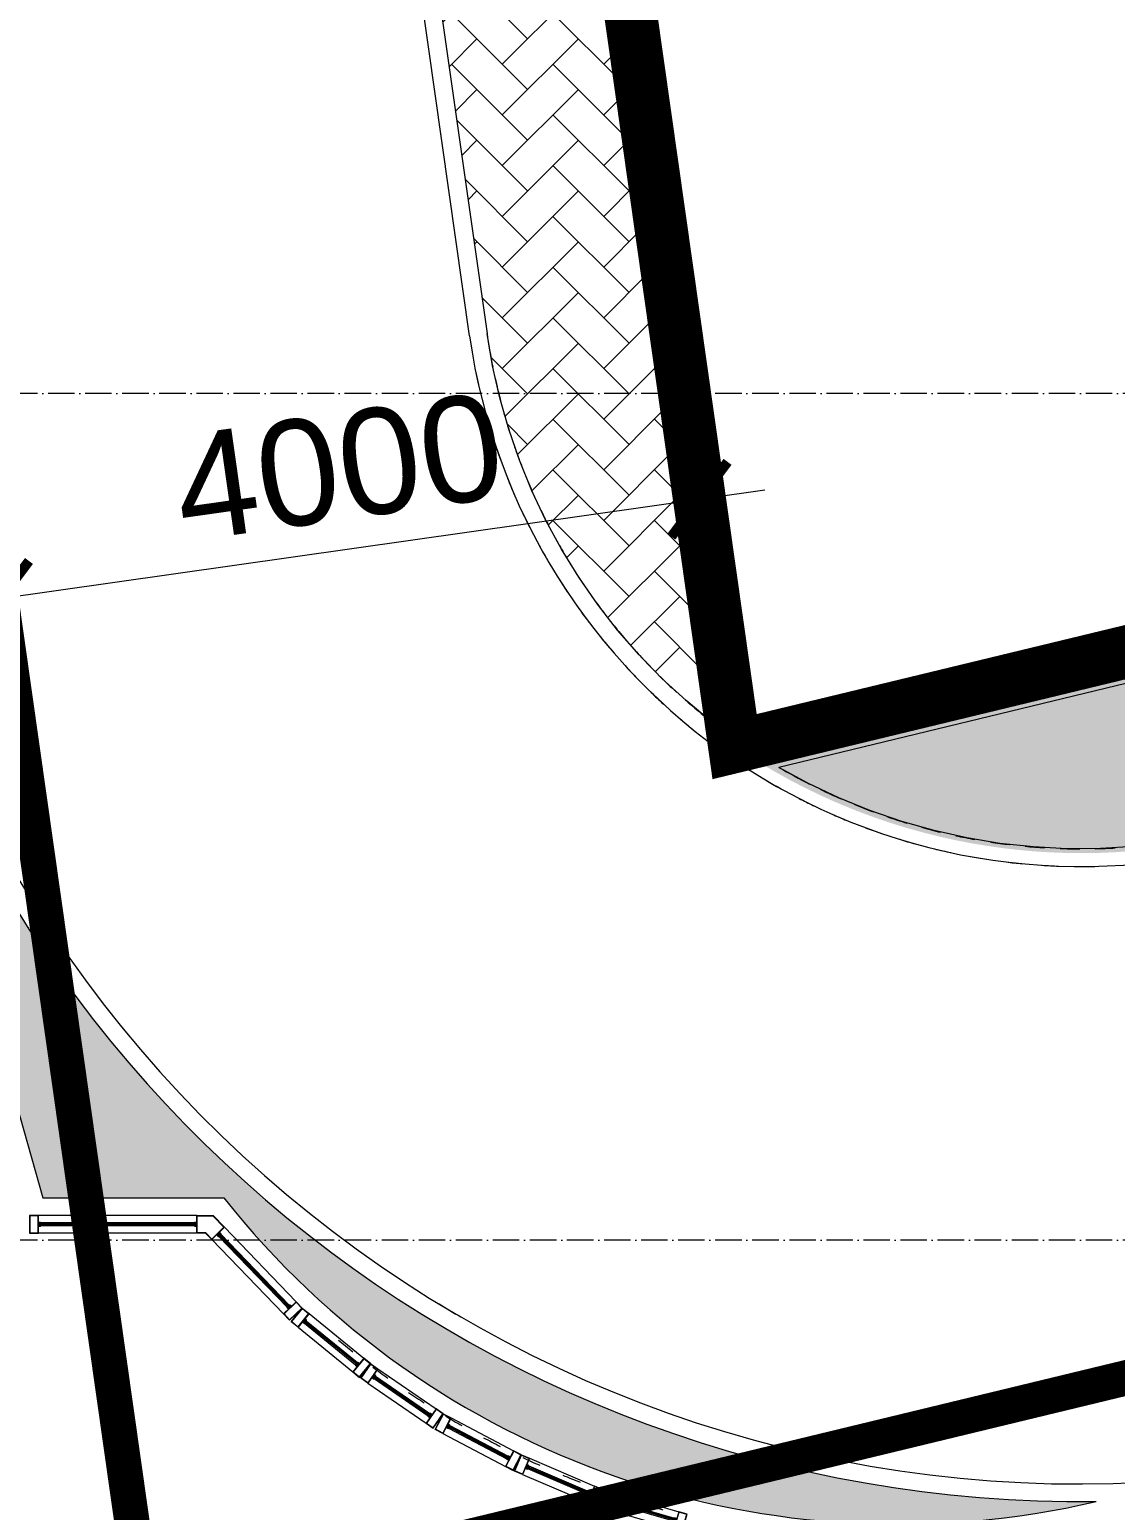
# Model space of a CAD drawing. Header units: millimetres. Extents: x -55734 to 162275, y 47779 to 197208.
# Drawn here: x 41000 to 47156, y 103013 to 111408 of the extents above; entities that cross this region are included whole.
import ezdxf
from ezdxf.xclip import XClip

# ---------------------------------------------------------------- set-up
doc = ezdxf.new("R2010")
doc.units = ezdxf.units.MM
doc.header["$XCLIPFRAME"] = 0
doc.set_wipeout_variables(frame=1)
for name, pattern in [('Grid Line', [4.2, 3, -0.6, 0, -0.6]), ('HIDDEN2', [4.7624999999999975, 3.174999999999999, -1.587499999999999]), ('PHANTOM', [63.50000000000001, 31.75, -6.35, 6.35, -6.35, 6.35, -6.35])]:
    doc.linetypes.add(name, pattern=pattern)
for name, color, linetype, lineweight in [('@ color hatch', 7, 'Continuous', 13), ('A-FLOR-PATT', 8, 'Continuous', 9), ('CUA', 31, 'Continuous', 9), ('DIM', 1, 'Continuous', 5), ('NET THAY 2', 55, 'Continuous', 5), ('NET-THAY', 2, 'Continuous', 9), ('TRUC', 225, 'Continuous', 5)]:
    doc.layers.add(name, color=color, linetype=linetype, lineweight=lineweight)
doc.layers.add('CGXD', color=5, linetype='HIDDEN2')
doc.layers.add('RD-AB', color=4, linetype='PHANTOM')
doc.styles.add('TA1', font='Font - TrueType - Arial.ttf')
doc.dimstyles.new('D_300_KTx3.0', dxfattribs={"dimtxt": 600, "dimasz": 375, "dimexe": 375, "dimexo": 375, "dimgap": 160, "dimtad": 1, "dimdec": 0, "dimzin": 9, "dimtxsty": 'TA1', "dimblk": 'ARCHTICK', "dimcen": 1, "dimdle": 375, "dimclrd": 256, "dimclre": 256, "dimclrt": 7, "dimadec": 0, "dimazin": 0, "dimtfac": 1, "dimtdec": 0, "dimtix": 1, "dimtmove": 1, "dimatfit": 3, "dimldrblk": 'ARCHTICK', "dimfxl": 1, "dimtolj": 1, "dimtzin": 0, "dimlwd": -1, "dimlwe": -1, "dimarcsym": 0})

# ---------------------------------------------------------------- blocks, each defined once
blk = doc.blocks.new('_ARCHTICK')
at = {"color": 0, "linetype": 'ByBlock', "const_width": 0.15}
blk.add_lwpolyline([(-0.5, -0.5), (0.5, 0.5)], dxfattribs=at)
blk = doc.blocks.new('*D198')
at = {"layer": 'Defpoints', "color": 0, "transparency": 16777216}
for p in [(100531.8121496711, 70577.86301605722), (100531.8121501467, 70577.86301270593, -2.393433463568996e-06), (96571.3215850794, 70015.81764694759, -3.895251013817929e-06)]:
    blk.add_point(p, dxfattribs=at)
at = {"layer": 'DIM', "transparency": 16777216}
blk.add_line((96200.0416111396, 69963.12817028216), (100903.0921231353, 70630.55249607391), dxfattribs=at)
at = {"layer": 'DIM', "transparency": 16777216, "xscale": 375, "yscale": 375, "zscale": 375}
for p, rotation in [((100531.8121496711, 70577.86301605722), 8.077085671467591), ((96571.3215846038, 70015.81765029886), 188.0770856714676)]:
    blk.add_blockref('_ARCHTICK', p, dxfattribs=dict(at, rotation=rotation))
at = {"layer": 'DIM', "color": 7, "transparency": 16777216, "insert": (98486.0431019565, 70758.55796238864), "char_height": 600, "attachment_point": 5, "rotation": 8.07708567146759, "style": 'TA1'}
blk.add_mtext('\\A1;4000', dxfattribs=at)
blk = doc.blocks.new('*U161')
for p, q in [((947.796798097791, 99.99999999976717, -2.446082159549099e-05), (50.00000000126602, 99.99999999894499, -2.446082159549099e-05)), ((947.796798097791, 5.820766091346741e-11, -2.446082161722101e-05), (50.00000000126602, -5.598849384114146e-09, -2.446082159549099e-05)), ((934.7967980976746, 58.25000000052387, -2.446082159549099e-05), (63.00000000138425, 58.24999999889405, -2.446082154757012e-05)), ((934.7967980976746, 41.75000000064028, -2.446082159549099e-05), (63.00000000138425, 41.74999999901047, -2.446082154757012e-05))]:
    blk.add_line(p, q)
at = {"ltscale": 100}
for p, q in [((50.00000000138425, 60.99999999895226, -4.892164319098198e-05), (50.00000000138425, 38.99999999895226, -4.892164319098198e-05)), ((50.00000000126784, 60.99999999895226, -4.892164319098198e-05), (50.00000000126784, 38.99999999895226, -4.892164319098198e-05)), ((947.7967980976746, 61.00000000081491, -2.446082159549099e-05), (947.7967980976746, 39.00000000081491, -2.446082159549099e-05)), ((947.796798097791, 61.00000000081491, -2.446082159549099e-05), (947.796798097791, 39.00000000081491, -2.446082159549099e-05))]:
    blk.add_line(p, q, dxfattribs=at)
at = {"color": 1, "lineweight": 0, "ltscale": 10}
blk.add_line((56.55774388472673, 49.99999999976717, -2.446082159549099e-05), (941.2390542143321, 50.00000000162981, -2.446082164341186e-05), dxfattribs=at)
at = {"ltscale": 25, "elevation": -2.446082159549099e-05}
for points in [[(1.266016624867916e-09, -3.736204234883189e-09), (50.00000000126602, -3.736204234883189e-09), (50.00000000126602, 99.9999999962638), (1.266016624867916e-09, 99.9999999962638)], [(2.000000001266017, 1.999999996263796), (48.00000000126602, 1.999999996263796), (48.00000000126602, 97.9999999962638), (2.000000001266017, 97.9999999962638)]]:
    blk.add_lwpolyline(points, close=True, dxfattribs=at)
for points in [[(997.796798097791, 99.99999999976717), (997.796798097791, 0), (947.796798097791, 0), (947.796798097791, 99.99999999976717)], [(995.796798097791, 97.99999999976717), (995.796798097791, 2), (949.796798097791, 2), (949.796798097791, 97.99999999976717)], [(56.55774388472673, 47.49999999976717), (56.55774388472673, 52.49999999976717), (941.2390542143321, 52.50000000162981), (941.2390542143321, 47.50000000162981)]]:
    blk.add_lwpolyline(points, close=True)
for points, elevation in [([(50.00000000138425, 38.99999999976717), (50.00000000138425, 60.99999999976717), (62.50000000138425, 60.99999999976717, -0.4142135623730951), (63.00000000138425, 60.49999999976717), (63.00000000138425, 56.99999999976717, -0.4142135623730951), (62.50000000138425, 56.49999999976717, -0.4142135623730951), (62.00000000138425, 56.99999999976717), (62.00000000138425, 59.49999999976717, 0.4142135623730951), (61.50000000138425, 59.99999999976717), (51.50000000138425, 59.99999999976717, 0.4142135623730951), (51.00000000138425, 59.49999999976717), (51.00000000138425, 40.49999999976717, 0.4142135623730943), (51.50000000138425, 39.99999999976717), (61.50000000138425, 39.99999999976717, 0.4142135623730974), (62.00000000138425, 40.49999999976717), (62.00000000138425, 42.99999999976717, -0.4142135623730951), (62.50000000138425, 43.49999999976717, -0.4142135623730951), (63.00000000138425, 42.99999999976717), (63.00000000138425, 39.49999999976717, -0.4142135623730974), (62.50000000138425, 38.99999999976717), (50.00000000138425, 38.99999999976717)], -4.892164319098187e-05), ([(947.7967980976746, 39.00000000162981), (947.7967980976746, 61.00000000162981), (935.2967980976746, 61.00000000162981, 0.4142135623730951), (934.7967980976746, 60.50000000162981), (934.7967980976746, 57.00000000162981, 0.4142135623730951), (935.2967980976746, 56.50000000162981, 0.4142135623730951), (935.7967980976746, 57.00000000162981), (935.7967980976746, 59.50000000162981, -0.4142135623730951), (936.2967980976746, 60.00000000162981), (946.2967980976746, 60.00000000162981, -0.4142135623730951), (946.7967980976746, 59.50000000162981), (946.7967980976746, 40.50000000162981, -0.4142135623730943), (946.2967980976746, 40.00000000162981), (936.2967980976746, 40.00000000162981, -0.4142135623730974), (935.7967980976746, 40.50000000162981), (935.7967980976746, 43.00000000162981, 0.4142135623730951), (935.2967980976746, 43.50000000162981, 0.4142135623730951), (934.7967980976746, 43.00000000162981), (934.7967980976746, 39.50000000162981, 0.4142135623730974), (935.2967980976746, 39.00000000162981), (947.7967980976746, 39.00000000162981)], -2.446082159549088e-05)]:
    blk.add_lwpolyline(points, format="xyb", dxfattribs=dict(elevation=elevation))
for points, elevation in [([(50.00000000126784, 40.49999999802094), (50.00000000126784, 59.49999999802094)], -4.892164319098187e-05), ([(50.00000000138425, 40.49999999976717), (50.00000000138425, 59.49999999976717)], -4.892164319098187e-05), ([(947.796798097791, 40.49999999988358), (947.796798097791, 59.49999999988358)], -2.446082159549088e-05), ([(947.7967980976746, 40.50000000162981), (947.7967980976746, 59.50000000162981)], -2.446082159549088e-05)]:
    blk.add_lwpolyline(points, dxfattribs=dict(elevation=elevation))
for points in [[(56.58620753813193, 52.33073006733321, 0.1102261129281127), (56.55774388472673, 52.20318394817878), (56.55774388472673, 47.79681605135556, 0.1102261129279761), (56.58620753813193, 47.66926993231755, 0.5475868052481334), (60.19425021913958, 47.19871107453946, -0.3715347355079976), (60.58558232557152, 47.21708931925241, 0.207699257851977), (64.71627869304393, 47.37292371387593, -0.6266160379370466), (65.0459019259888, 47.28823614737485, -0.0880989887940883), (63.00000000138425, 41.92633093066979), (63.00000000138425, 44.06600918807089), (60.19695600260638, 44.06600918807089), (60.19695600260638, 42.91008901793975), (55.67814755182371, 46.46787602850236, -0.262770415069033), (55.43648003575981, 46.89596985897515), (55.43648003575981, 49.99999999976717), (55.43648003575981, 53.10403014055919, -0.262770415069033), (55.67814755182371, 53.53212397114839), (60.19695600260638, 57.08991098159458), (60.19695600260638, 55.93399081146345), (63.00000000138425, 55.93399081146345), (63.00000000138425, 58.07366906898096, -0.0880989887940883), (65.0459019259888, 52.71176385227591, -0.6266160379370582), (64.71627869304393, 52.6270762856584, 0.2076992578519962), (60.58558232557152, 52.78291068039834, -0.3715347355080128), (60.19425021913958, 52.80128892499488, 0.5475868052479469)], [(941.2105905609269, 52.33073006919585, -0.1102261129281127), (941.2390542143321, 52.20318395004142), (941.2390542143321, 47.79681605321821, -0.1102261129279761), (941.2105905609269, 47.66926993418019, -0.5475868052481334), (937.6025478799193, 47.19871107640211, 0.3715347355079976), (937.2112157734873, 47.21708932111505, -0.207699257851977), (933.0805194060149, 47.37292371573858, 0.6266160379370466), (932.75089617307, 47.28823614923749, 0.0880989887940883), (934.7967980976746, 41.92633093253244), (934.7967980976746, 44.06600918993354), (937.5998420964524, 44.06600918993354), (937.5998420964524, 42.9100890198024), (942.1186505472351, 46.46787603036501, 0.262770415069033), (942.360318063299, 46.89596986083779), (942.360318063299, 50.00000000162981), (942.360318063299, 53.10403014242183, 0.262770415069033), (942.1186505472351, 53.53212397301104), (937.5998420964524, 57.08991098345723), (937.5998420964524, 55.93399081332609), (934.7967980976746, 55.93399081332609), (934.7967980976746, 58.07366907084361, 0.0880989887940883), (932.75089617307, 52.71176385413855, 0.6266160379370582), (933.0805194060149, 52.62707628752105, -0.2076992578519962), (937.2112157734873, 52.78291068226099, 0.3715347355080128), (937.6025478799193, 52.80128892685752, -0.5475868052479469)]]:
    blk.add_lwpolyline(points, format="xyb", close=True)
blk = doc.blocks.new('*U162')
for p, q in [((450.0000000013385, 99.99999999976717, -2.446082159549099e-05), (50.00000000126602, 99.99999999894499, -2.446082159549099e-05)), ((450.0000000013385, 5.820766091346741e-11, -2.446082161722101e-05), (50.00000000126602, -5.598849384114146e-09, -2.446082159549099e-05)), ((437.0000000012221, 58.25000000052387, -2.446082159549099e-05), (63.00000000138425, 58.24999999889405, -2.446082154757012e-05)), ((437.0000000012221, 41.75000000064028, -2.446082159549099e-05), (63.00000000138425, 41.74999999901047, -2.446082154757012e-05))]:
    blk.add_line(p, q)
at = {"ltscale": 100}
for p, q in [((50.00000000138425, 60.99999999895226, -4.892164319098198e-05), (50.00000000138425, 38.99999999895226, -4.892164319098198e-05)), ((50.00000000126784, 60.99999999895226, -4.892164319098198e-05), (50.00000000126784, 38.99999999895226, -4.892164319098198e-05)), ((450.0000000012221, 61.00000000081491, -2.446082159549099e-05), (450.0000000012221, 39.00000000081491, -2.446082159549099e-05)), ((450.0000000013385, 61.00000000081491, -2.446082159549099e-05), (450.0000000013385, 39.00000000081491, -2.446082159549099e-05))]:
    blk.add_line(p, q, dxfattribs=at)
at = {"color": 1, "lineweight": 0, "ltscale": 10}
blk.add_line((56.55774388472673, 49.99999999976717, -2.446082159549099e-05), (443.4422561178796, 50.00000000162981, -2.446082164341186e-05), dxfattribs=at)
at = {"ltscale": 25, "elevation": -2.446082159549099e-05}
for points in [[(1.266016624867916e-09, -3.736204234883189e-09), (50.00000000126602, -3.736204234883189e-09), (50.00000000126602, 99.9999999962638), (1.266016624867916e-09, 99.9999999962638)], [(2.000000001266017, 1.999999996263796), (48.00000000126602, 1.999999996263796), (48.00000000126602, 97.9999999962638), (2.000000001266017, 97.9999999962638)]]:
    blk.add_lwpolyline(points, close=True, dxfattribs=at)
for points in [[(500.0000000013385, 99.99999999976717), (500.0000000013385, 0), (450.0000000013385, 0), (450.0000000013385, 99.99999999976717)], [(498.0000000013385, 97.99999999976717), (498.0000000013385, 2), (452.0000000013385, 2), (452.0000000013385, 97.99999999976717)], [(56.55774388472673, 47.49999999976717), (56.55774388472673, 52.49999999976717), (443.4422561178796, 52.50000000162981), (443.4422561178796, 47.50000000162981)]]:
    blk.add_lwpolyline(points, close=True)
for points, elevation in [([(50.00000000138425, 38.99999999976717), (50.00000000138425, 60.99999999976717), (62.50000000138425, 60.99999999976717, -0.4142135623730951), (63.00000000138425, 60.49999999976717), (63.00000000138425, 56.99999999976717, -0.4142135623730951), (62.50000000138425, 56.49999999976717, -0.4142135623730951), (62.00000000138425, 56.99999999976717), (62.00000000138425, 59.49999999976717, 0.4142135623730951), (61.50000000138425, 59.99999999976717), (51.50000000138425, 59.99999999976717, 0.4142135623730951), (51.00000000138425, 59.49999999976717), (51.00000000138425, 40.49999999976717, 0.4142135623730943), (51.50000000138425, 39.99999999976717), (61.50000000138425, 39.99999999976717, 0.4142135623730974), (62.00000000138425, 40.49999999976717), (62.00000000138425, 42.99999999976717, -0.4142135623730951), (62.50000000138425, 43.49999999976717, -0.4142135623730951), (63.00000000138425, 42.99999999976717), (63.00000000138425, 39.49999999976717, -0.4142135623730974), (62.50000000138425, 38.99999999976717), (50.00000000138425, 38.99999999976717)], -4.892164319098187e-05), ([(450.0000000012221, 39.00000000162981), (450.0000000012221, 61.00000000162981), (437.5000000012221, 61.00000000162981, 0.4142135623730951), (437.0000000012221, 60.50000000162981), (437.0000000012221, 57.00000000162981, 0.4142135623730951), (437.5000000012221, 56.50000000162981, 0.4142135623730951), (438.0000000012221, 57.00000000162981), (438.0000000012221, 59.50000000162981, -0.4142135623730951), (438.5000000012221, 60.00000000162981), (448.5000000012221, 60.00000000162981, -0.4142135623730951), (449.0000000012221, 59.50000000162981), (449.0000000012221, 40.50000000162981, -0.4142135623730943), (448.5000000012221, 40.00000000162981), (438.5000000012221, 40.00000000162981, -0.4142135623730974), (438.0000000012221, 40.50000000162981), (438.0000000012221, 43.00000000162981, 0.4142135623730951), (437.5000000012221, 43.50000000162981, 0.4142135623730951), (437.0000000012221, 43.00000000162981), (437.0000000012221, 39.50000000162981, 0.4142135623730974), (437.5000000012221, 39.00000000162981), (450.0000000012221, 39.00000000162981)], -2.446082159549088e-05)]:
    blk.add_lwpolyline(points, format="xyb", dxfattribs=dict(elevation=elevation))
for points, elevation in [([(50.00000000126784, 40.49999999802094), (50.00000000126784, 59.49999999802094)], -4.892164319098187e-05), ([(50.00000000138425, 40.49999999976717), (50.00000000138425, 59.49999999976717)], -4.892164319098187e-05), ([(450.0000000013385, 40.49999999988358), (450.0000000013385, 59.49999999988358)], -2.446082159549088e-05), ([(450.0000000012221, 40.50000000162981), (450.0000000012221, 59.50000000162981)], -2.446082159549088e-05)]:
    blk.add_lwpolyline(points, dxfattribs=dict(elevation=elevation))
for points in [[(56.58620753813193, 52.33073006733321, 0.1102261129281127), (56.55774388472673, 52.20318394817878), (56.55774388472673, 47.79681605135556, 0.1102261129279761), (56.58620753813193, 47.66926993231755, 0.5475868052481334), (60.19425021913958, 47.19871107453946, -0.3715347355079976), (60.58558232557152, 47.21708931925241, 0.207699257851977), (64.71627869304393, 47.37292371387593, -0.6266160379370466), (65.0459019259888, 47.28823614737485, -0.0880989887940883), (63.00000000138425, 41.92633093066979), (63.00000000138425, 44.06600918807089), (60.19695600260638, 44.06600918807089), (60.19695600260638, 42.91008901793975), (55.67814755182371, 46.46787602850236, -0.262770415069033), (55.43648003575981, 46.89596985897515), (55.43648003575981, 49.99999999976717), (55.43648003575981, 53.10403014055919, -0.262770415069033), (55.67814755182371, 53.53212397114839), (60.19695600260638, 57.08991098159458), (60.19695600260638, 55.93399081146345), (63.00000000138425, 55.93399081146345), (63.00000000138425, 58.07366906898096, -0.0880989887940883), (65.0459019259888, 52.71176385227591, -0.6266160379370582), (64.71627869304393, 52.6270762856584, 0.2076992578519962), (60.58558232557152, 52.78291068039834, -0.3715347355080128), (60.19425021913958, 52.80128892499488, 0.5475868052479469)], [(443.4137924644744, 52.33073006919585, -0.1102261129281127), (443.4422561178796, 52.20318395004142), (443.4422561178796, 47.79681605321821, -0.1102261129279761), (443.4137924644744, 47.66926993418019, -0.5475868052481334), (439.8057497834668, 47.19871107640211, 0.3715347355079976), (439.4144176770348, 47.21708932111505, -0.207699257851977), (435.2837213095624, 47.37292371573858, 0.6266160379370466), (434.9540980766175, 47.28823614923749, 0.0880989887940883), (437.0000000012221, 41.92633093253244), (437.0000000012221, 44.06600918993354), (439.8030439999999, 44.06600918993354), (439.8030439999999, 42.9100890198024), (444.3218524507826, 46.46787603036501, 0.262770415069033), (444.5635199668465, 46.89596986083779), (444.5635199668465, 50.00000000162981), (444.5635199668465, 53.10403014242183, 0.262770415069033), (444.3218524507826, 53.53212397301104), (439.8030439999999, 57.08991098345723), (439.8030439999999, 55.93399081332609), (437.0000000012221, 55.93399081332609), (437.0000000012221, 58.07366907084361, 0.0880989887940883), (434.9540980766175, 52.71176385413855, 0.6266160379370582), (435.2837213095624, 52.62707628752105, -0.2076992578519962), (439.4144176770348, 52.78291068226099, 0.3715347355080128), (439.8057497834668, 52.80128892685752, -0.5475868052479469)]]:
    blk.add_lwpolyline(points, format="xyb", close=True)
blk = doc.blocks.new('*U164')
for p, q in [((635.8768993409385, 99.99999999976717, -2.446082159549099e-05), (50.00000000126602, 99.99999999894499, -2.446082159549099e-05)), ((635.8768993409385, 5.820766091346741e-11, -2.446082161722101e-05), (50.00000000126602, -5.598849384114146e-09, -2.446082159549099e-05)), ((622.8768993408221, 58.25000000052387, -2.446082159549099e-05), (63.00000000138425, 58.24999999889405, -2.446082154757012e-05)), ((622.8768993408221, 41.75000000064028, -2.446082159549099e-05), (63.00000000138425, 41.74999999901047, -2.446082154757012e-05))]:
    blk.add_line(p, q)
at = {"ltscale": 100}
for p, q in [((50.00000000138425, 60.99999999895226, -4.892164319098198e-05), (50.00000000138425, 38.99999999895226, -4.892164319098198e-05)), ((50.00000000126784, 60.99999999895226, -4.892164319098198e-05), (50.00000000126784, 38.99999999895226, -4.892164319098198e-05)), ((635.8768993408221, 61.00000000081491, -2.446082159549099e-05), (635.8768993408221, 39.00000000081491, -2.446082159549099e-05)), ((635.8768993409385, 61.00000000081491, -2.446082159549099e-05), (635.8768993409385, 39.00000000081491, -2.446082159549099e-05))]:
    blk.add_line(p, q, dxfattribs=at)
at = {"color": 1, "lineweight": 0, "ltscale": 10}
blk.add_line((56.55774388472673, 49.99999999976717, -2.446082159549099e-05), (629.3191554574796, 50.00000000162981, -2.446082164341186e-05), dxfattribs=at)
at = {"ltscale": 25, "elevation": -2.446082159549099e-05}
for points in [[(1.266016624867916e-09, -3.736204234883189e-09), (50.00000000126602, -3.736204234883189e-09), (50.00000000126602, 99.9999999962638), (1.266016624867916e-09, 99.9999999962638)], [(2.000000001266017, 1.999999996263796), (48.00000000126602, 1.999999996263796), (48.00000000126602, 97.9999999962638), (2.000000001266017, 97.9999999962638)]]:
    blk.add_lwpolyline(points, close=True, dxfattribs=at)
for points in [[(685.8768993409385, 99.99999999976717), (685.8768993409385, 0), (635.8768993409385, 0), (635.8768993409385, 99.99999999976717)], [(683.8768993409385, 97.99999999976717), (683.8768993409385, 2), (637.8768993409385, 2), (637.8768993409385, 97.99999999976717)], [(56.55774388472673, 47.49999999976717), (56.55774388472673, 52.49999999976717), (629.3191554574796, 52.50000000162981), (629.3191554574796, 47.50000000162981)]]:
    blk.add_lwpolyline(points, close=True)
for points, elevation in [([(50.00000000138425, 38.99999999976717), (50.00000000138425, 60.99999999976717), (62.50000000138425, 60.99999999976717, -0.4142135623730951), (63.00000000138425, 60.49999999976717), (63.00000000138425, 56.99999999976717, -0.4142135623730951), (62.50000000138425, 56.49999999976717, -0.4142135623730951), (62.00000000138425, 56.99999999976717), (62.00000000138425, 59.49999999976717, 0.4142135623730951), (61.50000000138425, 59.99999999976717), (51.50000000138425, 59.99999999976717, 0.4142135623730951), (51.00000000138425, 59.49999999976717), (51.00000000138425, 40.49999999976717, 0.4142135623730943), (51.50000000138425, 39.99999999976717), (61.50000000138425, 39.99999999976717, 0.4142135623730974), (62.00000000138425, 40.49999999976717), (62.00000000138425, 42.99999999976717, -0.4142135623730951), (62.50000000138425, 43.49999999976717, -0.4142135623730951), (63.00000000138425, 42.99999999976717), (63.00000000138425, 39.49999999976717, -0.4142135623730974), (62.50000000138425, 38.99999999976717), (50.00000000138425, 38.99999999976717)], -4.892164319098187e-05), ([(635.8768993408221, 39.00000000162981), (635.8768993408221, 61.00000000162981), (623.3768993408221, 61.00000000162981, 0.4142135623730951), (622.8768993408221, 60.50000000162981), (622.8768993408221, 57.00000000162981, 0.4142135623730951), (623.3768993408221, 56.50000000162981, 0.4142135623730951), (623.8768993408221, 57.00000000162981), (623.8768993408221, 59.50000000162981, -0.4142135623730951), (624.3768993408221, 60.00000000162981), (634.3768993408221, 60.00000000162981, -0.4142135623730951), (634.8768993408221, 59.50000000162981), (634.8768993408221, 40.50000000162981, -0.4142135623730943), (634.3768993408221, 40.00000000162981), (624.3768993408221, 40.00000000162981, -0.4142135623730974), (623.8768993408221, 40.50000000162981), (623.8768993408221, 43.00000000162981, 0.4142135623730951), (623.3768993408221, 43.50000000162981, 0.4142135623730951), (622.8768993408221, 43.00000000162981), (622.8768993408221, 39.50000000162981, 0.4142135623730974), (623.3768993408221, 39.00000000162981), (635.8768993408221, 39.00000000162981)], -2.446082159549088e-05)]:
    blk.add_lwpolyline(points, format="xyb", dxfattribs=dict(elevation=elevation))
for points, elevation in [([(50.00000000126784, 40.49999999802094), (50.00000000126784, 59.49999999802094)], -4.892164319098187e-05), ([(50.00000000138425, 40.49999999976717), (50.00000000138425, 59.49999999976717)], -4.892164319098187e-05), ([(635.8768993409385, 40.49999999988358), (635.8768993409385, 59.49999999988358)], -2.446082159549088e-05), ([(635.8768993408221, 40.50000000162981), (635.8768993408221, 59.50000000162981)], -2.446082159549088e-05)]:
    blk.add_lwpolyline(points, dxfattribs=dict(elevation=elevation))
for points in [[(56.58620753813193, 52.33073006733321, 0.1102261129281127), (56.55774388472673, 52.20318394817878), (56.55774388472673, 47.79681605135556, 0.1102261129279761), (56.58620753813193, 47.66926993231755, 0.5475868052481334), (60.19425021913958, 47.19871107453946, -0.3715347355079976), (60.58558232557152, 47.21708931925241, 0.207699257851977), (64.71627869304393, 47.37292371387593, -0.6266160379370466), (65.0459019259888, 47.28823614737485, -0.0880989887940883), (63.00000000138425, 41.92633093066979), (63.00000000138425, 44.06600918807089), (60.19695600260638, 44.06600918807089), (60.19695600260638, 42.91008901793975), (55.67814755182371, 46.46787602850236, -0.262770415069033), (55.43648003575981, 46.89596985897515), (55.43648003575981, 49.99999999976717), (55.43648003575981, 53.10403014055919, -0.262770415069033), (55.67814755182371, 53.53212397114839), (60.19695600260638, 57.08991098159458), (60.19695600260638, 55.93399081146345), (63.00000000138425, 55.93399081146345), (63.00000000138425, 58.07366906898096, -0.0880989887940883), (65.0459019259888, 52.71176385227591, -0.6266160379370582), (64.71627869304393, 52.6270762856584, 0.2076992578519962), (60.58558232557152, 52.78291068039834, -0.3715347355080128), (60.19425021913958, 52.80128892499488, 0.5475868052479469)], [(629.2906918040744, 52.33073006919585, -0.1102261129281127), (629.3191554574796, 52.20318395004142), (629.3191554574796, 47.79681605321821, -0.1102261129279761), (629.2906918040744, 47.66926993418019, -0.5475868052481334), (625.6826491230668, 47.19871107640211, 0.3715347355079976), (625.2913170166348, 47.21708932111505, -0.207699257851977), (621.1606206491624, 47.37292371573858, 0.6266160379370466), (620.8309974162175, 47.28823614923749, 0.0880989887940883), (622.8768993408221, 41.92633093253244), (622.8768993408221, 44.06600918993354), (625.6799433396, 44.06600918993354), (625.6799433396, 42.9100890198024), (630.1987517903826, 46.46787603036501, 0.262770415069033), (630.4404193064465, 46.89596986083779), (630.4404193064465, 50.00000000162981), (630.4404193064465, 53.10403014242183, 0.262770415069033), (630.1987517903826, 53.53212397301104), (625.6799433396, 57.08991098345723), (625.6799433396, 55.93399081332609), (622.8768993408221, 55.93399081332609), (622.8768993408221, 58.07366907084361, 0.0880989887940883), (620.8309974162175, 52.71176385413855, 0.6266160379370582), (621.1606206491624, 52.62707628752105, -0.2076992578519962), (625.2913170166348, 52.78291068226099, 0.3715347355080128), (625.6826491230668, 52.80128892685752, -0.5475868052479469)]]:
    blk.add_lwpolyline(points, format="xyb", close=True)
blk = doc.blocks.new('A$C28623F8D')
at = {"layer": 'CUA'}
blk.add_lwpolyline([(42.30707576528221, -35.98013097177318), (7.5303539928791, 1.455191522836685e-11), (-42.35038786544465, 0), (-42.35038786553196, 100.0596748013049), (49.99999999996362, 100.0596748013049), (114.2673377085885, 33.45848005257722)], close=True, dxfattribs=at)
blk.add_wipeout([(42.30707576527904, -35.980130971776006), (7.530353992878226, 5.4569682106375694e-12), (-42.35038786544689, -1.4438228390645236e-11), (-42.35038786553196, 100.05967480130215), (49.99999999996045, 100.05967480130215), (114.26733770858564, 33.458480052574714)]).dxf.layer = 'CUA'
blk.add_lwpolyline([(42.35998458478571, -33.14976446791843), (8.494640175973473, 2.066327740627457), (-40.35038786467339, 2.015662902151234), (-40.35038786476071, 98.05967480053368), (49.15060373147571, 98.05967480053368), (111.4393602481359, 33.50891307098209)], close=True, dxfattribs=at)
blk = doc.blocks.new('A$C1F0A2BF7')
at = {"layer": '@ color hatch', "ltscale": 0.5}
h = blk.add_hatch(dxfattribs=at)
h.set_pattern_fill('CROSS', color=139, scale=300)
h.set_pattern_definition([(0, (418126.4419776538, 155406.2986128015), (75, 75), [37.5, -112.5]), (90, (418145.1919776538, 155387.5486128015), (-74.99999999999999, 75), [37.5, -112.5])])
edge = h.paths.add_edge_path()
edge.add_line((100730.9943147547, 69175.45548290684), (117344.7514207972, 73191.90603420153))
edge.add_line((117344.7514207972, 73191.90603420153), (124832.6504636392, 74932.41398943479))
edge.add_line((124832.6504636393, 74932.41398943478), (131039.2074507076, 76695.65315184156))
edge.add_line((131039.2074507076, 76695.65315184157), (133013.2596664865, 70495.42737420875))
edge.add_arc((134612.9688090757, 73608.45333926429), 3499.999999999109, 216.3524948346997, 242.8024589970868, ccw=False)
edge.add_arc((126156.4206703111, 67384.5643961149), 6999.999999996249, 36.35249483465213, 102.7523131960874)
edge.add_line((124611.2629847168, 74211.89826275693), (103519.0034609916, 68669.41647686347))
edge.add_arc((102696.5555245093, 72071.41286013229), 3499.999999999739, 235.83424668101628, 283.59074592841216, ccw=False)
at = {"layer": 'CGXD', "ltscale": 200, "const_width": 200, "elevation": -3.977424561112374e-06}
blk.add_lwpolyline([(153561.1226146654, 72890.82706285013), (130418.0220422434, 65461.24212783163), (128403.46457685, 71788.68930861734), (125832.2476587936, 71058.24948267722), (118267.2105483628, 69299.8113417508), (97389.2170030819, 64252.46243989574), (95665.13970612895, 76400.76485154765), (89158.62054502891, 76288.37961033436), (80095.1513761798, 76240.15018884973), (75966.30655073191, 76254.6673286161), (71950.12642534656, 76296.02380128148), (68041.3713891315, 76232.41742682464), (63824.10836483541, 76163.23365290447), (62710.87670009441, 76152.7975980192), (59200.81674194217, 76148.43576485223), (53256.3763452523, 76129.83989817418), (50614.28199219945, 76167.41231305858), (49470.58350224126, 76197.63051792078), (45331.29765398303, 75911.0010137008)], dxfattribs=at)
at = {"layer": 'NET-THAY'}
blk.add_line((117344.7514207972, 73191.90603420153, -4.978024789251535e-07), (100730.9943147547, 69175.45548290684, -4.978024789251535e-07), dxfattribs=at)
at = {"layer": 'RD-AB', "ltscale": 30, "const_width": 300, "elevation": -2.891235942494149e-06}
blk.add_lwpolyline([(152338.6644583901, 76699.23251175933), (133013.2697516246, 70495.2383266515), (131039.1984629638, 76695.52400957758), (124832.5036401305, 74932.30556845132), (117344.6045972787, 73191.79761321568), (100730.8474912462, 69175.34706192328), (99106.13006982554, 80624.02791663486), (95473.9726386567, 80397.90322199179), (89113.63219522996, 80288.04288399516), (80091.73686771153, 80240.03468964648), (75994.12870662392, 80254.44199923135), (71938.37283834454, 80296.20600260355), (67975.95661123702, 80231.72637502235), (63772.75004163105, 80162.77319575273), (62689.83872089873, 80152.62138082056), (59192.27086656925, 80148.27507105035), (53278.75598948938, 80129.77594810544), (50695.74403449346, 80166.50817059341), (49385.24753326323, 80201.13342511316), (45942.69421795069, 79962.74994891374)], dxfattribs=at)
at = {"layer": 'DIM'}
dim = blk.add_aligned_dim(p1=(96571.3215850794, 70015.81764694759, -4.393053492743082e-06), p2=(100531.8121501467, 70577.86301270594, -2.891235942494149e-06), distance=3.3848564693531182e-06, dimstyle='D_300_KTx3.0', dxfattribs=at)
dim.commit()
dim.dimension.update_dxf_attribs({"geometry": '*D198', "text_midpoint": (98486.0431019565, 70758.55796238864, -4.978024789251535e-07)})

msp = doc.modelspace()

# ---------------------------------------------------------------- hatches: boundary and pattern name
at = {"layer": 'A-FLOR-PATT', "lineweight": 5}
h = msp.add_hatch(dxfattribs=at)
h.set_pattern_fill('AR-HBONE', color=256, scale=2, style=0)
h.set_pattern_definition([(45, (0, 0), (0, 287.3681958742129), [609.6, -203.2]), (135, (143.684, 143.684), (2.842170943040401e-14, 287.3681958742129), [609.6, -203.2])])
h.paths.add_polyline_path([(44864.97928172632, 107485.5456592168), (44864.96016333258, 107485.69695348), (43286.17682201922, 118610.7002142484), (39740.04254097081, 118390.1096916083), (37670.94548079511, 118354.3706338489), (37998.96022686322, 118274.83858788), (38278.88414928445, 118194.4509268805), (38555.16062577558, 118102.7003187498), (38827.31018102585, 117999.7646954687), (39094.86050195928, 117885.8449639485), (39357.3472574288, 117761.1652185271), (39618.03888056942, 117623.8064388214), (39875.73989196715, 117473.8753759772), (40126.91918916721, 117313.2575203727), (40371.13386182621, 117142.2360932385), (40607.95328048588, 116961.1126606666), (40836.95985591321, 116770.2066018523), (41057.74977544436, 116569.8545459251), (41269.93371503812, 116360.4097783621), (41473.13752577855, 116142.241618033), (41667.02766030561, 115915.7032408683), (41851.18797122125, 115681.2886270146), (42054.60179105104, 115394.8826116809), (42116.918939455, 115301.3028281989), (42266.03805539123, 115063.5419775292), (42404.5900560813, 114822.083148992), (42532.33448578918, 114577.995197691), (42649.04964521952, 114332.6072070592), (42758.6900189388, 114076.7438308223), (42861.36202760701, 113807.4458724472), (42953.42204699921, 113532.8215035387), (43034.58896197201, 113253.1173628588), (43104.23800654945, 112970.2201983844), (43162.2368998056, 112684.6209755698), (43208.76593564296, 112396.8153492667), (43595.90281324933, 109671.8183915408), (43632.86854207463, 109466.2448899951), (43674.21724907786, 109291.5417372502), (43724.14246151931, 109120.9341828488), (43788.89131803182, 108938.4673755004), (43863.95316737381, 108759.8808320542), (43928.92068364305, 108625.9818539713), (43971.1173971548, 108545.1345842808), (44017.63581177214, 108462.441579428), (44072.06199762417, 108371.1664396398), (44115.1021235775, 108303.9932236145), (44197.74785689064, 108182.2497544934), (44314.99689165977, 108028.0424437279), (44440.75719209888, 107880.8330542024), (44586.08665510005, 107730.3442675489), (44722.26646377417, 107604.1146972406), (44864.97047655232, 107485.560296596)], flags=0)
h = msp.add_hatch(dxfattribs=at)
h.set_pattern_fill('FP_17', color=256, style=0, pattern_type=2)
h.set_pattern_definition([(23.063, (-2328677.188578336, 1580869.157100185), (47.44576498576169, 117.8051654339311), [23.812, -155.793]), (338.063, (-2328677.188578336, 1580869.157100185), (47.445533159493, 117.8045898223471), [23.813, -103.188]), (68.063, (-2328677.188578336, 1580869.157100185), (-117.8045898223471, 47.44553315949299), [23.81299999999999, -103.1879999999999])])
h.paths.add_polyline_path([(45855.76611717773, 102934.5736378429), (46096.03043599054, 102936.9392090585), (46381.62251444595, 102956.0988511074), (46574.75523552316, 102977.0991185454), (46812.05562237184, 103014.7961373025), (47047.21333425408, 103064.1255338524), (46754.69510296662, 103066.5487672455), (46462.52497063763, 103081.0194780234), (46171.19890658735, 103107.5131016209), (45881.21144724742, 103145.9846641923), (45593.05485679131, 103196.3688587749), (45307.21829137381, 103258.5801566302), (45024.1869688599, 103332.5129515971), (44744.44134508929, 103418.0417401821), (44468.45629831339, 103515.0213341868), (44196.70032308233, 103623.2871072711), (43929.6347349321, 103742.6552743884), (43625.56347126522, 103896.0993216891), (43379.99141746431, 104032.8530186806), (43151.60187220617, 104171.528319228), (42878.54660826668, 104354.7966094486), (42668.87980369554, 104507.2306119515), (42444.43143742104, 104684.5746181487), (42223.81220371055, 104874.06517539), (42011.85261317887, 105071.7087332223), (41807.64496261071, 105278.3750481951), (41611.66489579537, 105493.6979096647), (41423.9531099025, 105717.8156541366), (41245.51964260085, 105949.6222231347), (41076.05036712991, 106189.721219079), (40918.03950617116, 106434.2897875032), (40743.55622594181, 106734.9177523978), (40613.6102278842, 106981.4403009989), (40494.90953741351, 107229.4112707096), (40387.66449096595, 107477.0835535458), (40281.35886265727, 107753.6890139352), (40187.29412899006, 108032.4151722622), (40104.82618058391, 108314.917745528), (40029.19691468711, 108624.6180261678), (39975.29857075799, 108889.2439652111), (39928.19496823085, 109180.0499113108), (39541.07256452215, 111905.0468690761), (39503.86662931001, 112111.3332282476), (39469.13715427491, 112261.7273568259), (39415.33262959559, 112447.405244438), (39358.10438869894, 112612.1268771092), (39287.34254150404, 112784.9654193643), (39227.9078821596, 112911.2478593749), (39184.83097865366, 112996.3929939477), (39143.14625318107, 113072.7469717241), (39075.70630335202, 113188.9954827131), (38973.91260103739, 113345.5789789677), (38863.77574269215, 113496.2301474101), (38734.68592697353, 113652.5479090918), (38613.95630396903, 113783.8305439609), (38486.64745907529, 113908.560454192), (41076.05036712991, 104784.5746181487), (42101.58792498987, 104784.5746181487), (42278.99495603569, 104574.252852888), (42418.02871924816, 104423.1116522077), (42589.20427224701, 104254.495315878), (42768.47038652693, 104094.5071941543), (42955.39264648873, 103943.5349862734), (43151.60187220617, 103800.5765134378), (43361.74850899202, 103663.3896979709), (43578.30831399979, 103537.3490568444), (43808.06554254406, 103419.3211785765), (44028.48786677333, 103319.7085524318), (44244.36375331308, 103234.3441841336), (44470.98019641539, 103157.2949672031), (44708.59405720409, 103089.6452971405), (44936.80170206897, 103036.4690182354), (45138.34677342011, 102998.3172964322), (45376.34339331678, 102965.2999110207), (45615.67649988589, 102944.0348476138), (45797.00409736866, 102936.8892723224)], flags=0)

# ---------------------------------------------------------------- linework, layer by layer
at = {"layer": 'NET-THAY'}
for p, q in [((43372.19997354879, 118716.2493026123, 1.816122932067377e-05), (44997.19759992807, 107265.5939662242, 1.816122932067377e-05)), ((44864.98204712893, 107485.5427478326, 1.816122932067377e-05), (43286.17682201907, 118610.7002142484, 1.816122932067377e-05)), ((38486.64401490806, 113908.5717695392, 1.816122932067377e-05), (41076.05036712982, 104784.5746181488, 1.816122932067377e-05)), ((43206.77198211043, 112410.8658772723, 1.816122932067377e-05), (43593.48465993258, 109685.8689195463, 1.816122932067377e-05)), ((43494.47666700894, 109671.8183915409, 1.816122932067377e-05), (43107.76398918679, 112396.8153492668, 1.816122932067377e-05)), ((44994.89739275145, 107267.1530289421, 1.816122932067377e-05), (61610.82132475218, 111284.1274201641, 1.816122932067377e-05)), ((61633.89137327386, 111186.8239404112, 1.816122932067377e-05), (45248.55619271187, 107225.5954176239, 1.816122932067377e-05)), ((41076.05036712982, 104784.5746181488, 1.816122932067377e-05), (42101.58792498981, 104784.5746181488, 1.816122932067377e-05))]:
    msp.add_line(p, q, dxfattribs=at)
at = {"layer": 'NET-THAY', "elevation": 1.816122932067377e-05, "flags": 128}
for points in [[(44864.96016333252, 107485.560296596), (44721.65405616967, 107604.1146972406), (44585.0289761977, 107730.3442675491), (44455.51184658566, 107863.8566441065), (44333.49024483265, 108004.2522564714), (44219.32932672391, 108151.1109463903), (44113.37073501939, 108303.9932236146), (44015.93157833873, 108462.4415794281), (43927.3034832862, 108625.9818539713), (43847.75172264158, 108794.124653286), (43777.51442221669, 108966.3668118563), (43716.80184874323, 109142.1928962897), (43665.79578091708, 109321.0767456536), (43624.64904502995, 109502.4826425466), (43593.48465993258, 109685.8689195463)], [(47823.8506785825, 106875.2223677315), (47638.35286886958, 106831.9946309691), (47450.72707828745, 106799.2224723129), (47261.56081521022, 106777.0083466334), (47071.4480536468, 106765.4219288766), (46880.98531476173, 106764.4994775762), (46690.77020900522, 106774.2438057862), (46501.39956324658, 106794.624272875), (46313.46755040158, 106825.5768810473), (46127.56382740065, 106867.0044762888), (45944.27168731892, 106918.7770531052), (45764.16623144364, 106980.7321620994), (45587.81256699417, 107052.6754191132), (45415.76403612751, 107134.3811143417), (45248.583468942, 107225.5800040346)]]:
    msp.add_lwpolyline(points, dxfattribs=at)
at = {"layer": 'NET-THAY'}
for centre, radius, start, end in [((46959.75641934035, 110163.5868717322, 1.816122932067377e-05), 3500.00000000396, 188.0770856720459, 235.8936273360894), ((46959.75641934035, 110163.5868717322, 1.816122932067377e-05), 3400.000000003965, 188.0770856720459, 191.3374713021538), ((46959.75641934035, 110163.5868717322, 1.816122932067377e-05), 3500.000000003965, 191.5287236924116, 192.6551630756956), ((46959.75641934035, 110163.5868717322, 1.816122932067377e-05), 3400.000000003957, 192.4179126268325, 194.5986961270815), ((46959.75641934035, 110163.5868717322, 1.816122932067377e-05), 3500.000000003963, 194.980361712721, 196.3176249931617), ((46959.75641934035, 110163.5868717322, 1.816122932067377e-05), 3400.000000003962, 195.8906137620239, 197.8610098417401), ((46959.75641935013, 110163.586871747, 1.816122932067377e-05), 7100.000000015712, 188.0770856724587, 270.705780118438), ((46959.75641935013, 110163.586871747, 1.816122932067377e-05), 7000.000000015711, 188.0770856724587, 277.322736334187), ((46959.75641934035, 110163.5868717322, 1.816122932067377e-05), 3500.00000000396, 198.3780077398094, 199.8492846886788), ((46959.75641934035, 110163.5868717322, 1.816122932067377e-05), 3400.00000000396, 199.2392647136293, 201.1247492923774), ((46959.75641934035, 110163.5868717322, 1.816122932067377e-05), 3500.00000000397, 201.8116534243136, 203.3373436350729), ((46959.75641934035, 110163.5868717322, 1.816122932067377e-05), 3400.000000003961, 202.546565894705, 204.3904150634357), ((46959.75641934035, 110163.5868717322, 1.816122932067377e-05), 3500.000000003965, 205.2453017210291, 206.8055840479495), ((46959.75641934035, 110163.5868717322, 1.816122932067377e-05), 3400.000000003963, 205.8350667966223, 207.6587748997598), ((46959.75641934035, 110163.5868717322, 1.816122932067377e-05), 3500.000000003967, 208.6789527032286, 210.2631529325483), ((46959.75641934035, 110163.5868717322, 1.816122932067377e-05), 3400.00000000396, 209.1134401193175, 210.9310692258795), ((46959.75641934035, 110163.5868717322, 1.816122932067377e-05), 3500.000000003967, 212.1126064472157, 213.7143188882957), ((46959.75641934035, 110163.5868717322, 1.816122932067377e-05), 3400.000000003968, 212.3857329563069, 214.2094408846569), ((46959.75641934035, 110163.5868717322, 1.816122932067377e-05), 3500.000000003971, 215.5462630341973, 217.1613417598605), ((46959.75641934035, 110163.5868717322, 1.816122932067377e-05), 3400.000000003958, 215.6540877391225, 217.4979378893789), ((46959.75641934035, 110163.5868717322, 1.816122932067377e-05), 3500.000000003967, 218.979922548758, 220.60552987835), ((46959.75641934035, 110163.5868717322, 1.816122932067377e-05), 3400.000000003961, 218.9197446841982, 220.8052353647396), ((46959.75641934035, 110163.5868717322, 1.816122932067377e-05), 3400.00000000396, 222.1834714272494, 224.1538910000537), ((46959.75641934035, 110163.5868717322, 1.816122932067377e-05), 3500.000000003969, 222.4135850808204, 224.0476931599422), ((46959.75641934035, 110163.5868717322, 1.816122932067377e-05), 3400.000000003959, 225.445768487168, 227.6266305661071), ((46959.75641934035, 110163.5868717322, 1.816122932067377e-05), 3500.000000003969, 225.8472507211869, 227.4883598122244), ((46959.75641934035, 110163.5868717322, 1.816122932067377e-05), 3400.000000003962, 228.7069761127563, 231.9668933042378), ((46959.75641934035, 110163.5868717322, 1.816122932067377e-05), 3500.000000003965, 229.2809195690961, 230.9278890110058), ((46959.75641934035, 110163.5868717322, 1.816122932067377e-05), 3500.000000003959, 232.7145917265835, 234.3665335130542), ((46959.75641934035, 110163.5868717322, 1.816122932067377e-05), 3500.000000003962, 235.8481380534958, 284.7229502417205), ((46959.75641934035, 110163.5868717322, 1.816122932067377e-05), 3500.00000000396, 236.1334723703706, 237.5516407654226), ((46959.75641934035, 110163.5868717322, 1.816122932067377e-05), 3400.000000003964, 239.7823412137865, 243.120273464211), ((46959.75641934035, 110163.5868717322, 1.816122932067377e-05), 3500.000000003962, 239.4927102946353, 240.9640554975667), ((46959.75641934035, 110163.5868717322, 1.816122932067377e-05), 3500.00000000396, 242.8526412205619, 244.3550246835538), ((46959.75641934035, 110163.5868717322, 1.816122932067377e-05), 3400.000000003964, 244.2264899676832, 246.4595597875131), ((46959.75641934035, 110163.5868717322, 1.816122932067377e-05), 3500.000000003969, 246.2134434375421, 247.7346707583244), ((46959.75641934035, 110163.5868717322, 1.816122932067377e-05), 3400.000000003964, 247.7823769873767, 249.7999624230727), ((46959.75641934035, 110163.5868717322, 1.816122932067377e-05), 3500.000000003969, 249.5753633755797, 251.1076106381562), ((46959.75641934035, 110163.5868717322, 1.816122932067377e-05), 3400.000000003957, 251.2112089307138, 253.1418296978986), ((46959.75641934035, 110163.5868717322, 1.816122932067377e-05), 3400.00000000396, 254.5976924067831, 256.4856740462091), ((46959.75641934035, 110163.5868717322, 1.816122932067377e-05), 3500.00000000396, 252.9387514420901, 254.4762505500041), ((46959.75641934035, 110163.5868717322, 1.816122932067377e-05), 3400.000000003961, 257.9649251691865, 259.8322814160723), ((46959.75641934035, 110163.5868717322, 1.816122932067377e-05), 3400.000000003957, 261.3217899939924, 263.1829216514773), ((46959.75641934035, 110163.5868717322, 1.816122932067377e-05), 3500.000000003965, 256.3041232189091, 257.8419676045888), ((46959.75641934035, 110163.5868717322, 1.816122932067377e-05), 3500.000000003967, 259.6722695419576, 261.2056067388182), ((46959.75641934035, 110163.5868717322, 1.816122932067377e-05), 3400.000000003965, 264.6724317531167, 266.5397884105384), ((46959.75641934035, 110163.5868717322, 1.816122932067377e-05), 3400.000000003968, 268.0190445285764, 269.9070256199508), ((46959.75641934035, 110163.5868717322, 1.816122932067377e-05), 3400.000000003969, 271.3628983768443, 273.2935135661741), ((46959.75641934035, 110163.5868717322, 1.816122932067377e-05), 3500.000000003959, 263.0444682654903, 264.56771503444), ((46959.75641934035, 110163.5868717322, 1.816122932067377e-05), 3500.00000000396, 266.4229269896454, 267.9286622803106), ((46959.75641934035, 110163.5868717322, 1.816122932067377e-05), 3500.000000003966, 269.8118161089211, 271.288707336403), ((45927.85851640481, 107815.0177954586, 1.816122932067377e-05), 4880.976591792998, 218.3795631892042, 283.2576347673888), ((46959.75641935013, 110163.586871747, 1.816122932067377e-05), 7000.000000015722, 238.6825704591627, 239.8593740255303), ((45927.85851640481, 107815.0177954586, 1.816122932067377e-05), 4980.976591793004, 230.3673742680805, 231.5778604138087), ((45927.85851640481, 107815.0177954586, 1.816122932067377e-05), 4980.976591793003, 233.2247047577478, 234.4505467410779), ((45927.85851640481, 107815.0177954586, 1.816122932067377e-05), 4980.976591793004, 236.0820354094173, 237.3143934534303), ((45927.85851640481, 107815.0177954586, 1.816122932067377e-05), 4980.976591793004, 238.9393662243275, 240.1729365487973), ((45927.85851640481, 107815.0177954586, 1.816122932067377e-05), 4980.976591793008, 241.7966972098795, 243.0280480124187), ((45927.85851640481, 107815.0177954586, 1.816122932067377e-05), 4980.976591793004, 244.6540283670483, 245.8808116214354), ((45927.85851640481, 107815.0177954586, 1.816122932067377e-05), 4980.976591792995, 247.5113596990691, 248.7318982927847), ((45927.85851640481, 107815.0177954586, 1.816122932067377e-05), 4980.976591793004, 250.3686912129689, 251.5817455817493), ((45927.85851640481, 107815.0177954586, 1.816122932067377e-05), 4980.976591793, 253.2260229090274, 254.4306510426141)]:
    msp.add_arc(centre, radius, start, end, dxfattribs=at)
at = {"layer": 'TRUC', "linetype": 'Grid Line', "ltscale": 50}
for p, q in [((48818.98993492199, 109344.5746181491, 1.816122932067377e-05), (-19345.03147563728, 109344.5746181491, 1.816122932067377e-05)), ((48818.98993492196, 104544.5746181486, 1.816122932067377e-05), (-19345.03147563731, 104544.5746181487, 1.816122932067377e-05))]:
    msp.add_line(p, q, dxfattribs=at)

# ---------------------------------------------------------------- block references
at = {"layer": 'CUA', "extrusion": (1.236452346048269e-08, -1.172727080901146e-08, 1)}
msp.add_blockref('*U161', (41000.48135096514, 104584.5746181526, -0.0006780908916019265), dxfattribs=at)
at = {"layer": 'CUA', "extrusion": (-1.781437311369341e-09, -1.719011729818429e-09, 1), "rotation": 133.9783182971684}
msp.add_blockref('*U164', (42546.43996136556, 104160.3947409997, 0.0004564030604096193), dxfattribs=at)

# ---------------------------------------------------------------- next in the draw order: block references
at = {"layer": 'NET THAY 2'}
ref = msp.add_blockref('A$C1F0A2BF7', (-55733.80165228838, 38167.83212003343, 1.865903179959892e-05), dxfattribs=at)
XClip(ref).set_block_clipping_path([(-27462.618629115583, 51738.674998801594), (137958.51740970556, 152520.38063209807)])

# ---------------------------------------------------------------- next in the draw order: block references
at = {"layer": 'CUA'}
msp.add_blockref('A$C28623F8D', (41990.62853692847, 104584.5746181526, 2.920662572514908e-05), dxfattribs=at)
at = {"layer": 'CUA', "extrusion": (-1.564254050397194e-09, -1.91875727683523e-09, 1), "rotation": 140.8115895298847}
msp.add_blockref('*U162', (42933.97611979805, 103844.4584722563, 0.0004014286867024932), dxfattribs=at)
at = {"layer": 'CUA', "extrusion": (-1.404789690853795e-09, -2.038402841948342e-09, 1), "rotation": 145.4268659679716}
msp.add_blockref('*U162', (43345.67738966725, 103560.7296150914, 0.0003494422251674334), dxfattribs=at)
at = {"layer": 'CUA', "extrusion": (-1.152280582491258e-09, -2.191065877787745e-09, 1), "rotation": 152.2601371974746}
msp.add_blockref('*U162', (43788.21239147311, 103328.0006478854, 0.0003035209348932247), dxfattribs=at)
at = {"layer": 'CUA', "extrusion": (-9.722408369682929e-10, -2.276679155375955e-09, 1), "rotation": 156.8754136385561}
msp.add_blockref('*U162', (44248.03891932278, 103131.6347539889, 0.0002627664899368133), dxfattribs=at)
at = {"layer": 'CUA', "extrusion": (-6.944540547551351e-10, -2.376184712396393e-09, 1), "rotation": 163.7086848654087}
msp.add_blockref('*U162', (44727.96283145788, 102991.3741445454, 0.0002311654957499286), dxfattribs=at)

doc.saveas('drawing.dxf')
